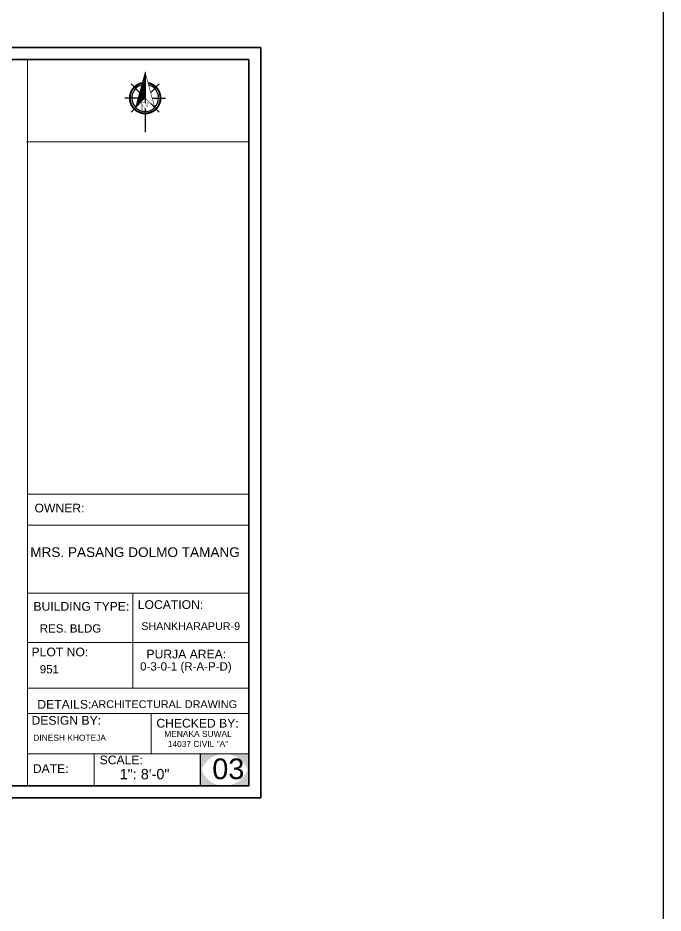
# Model space of a CAD drawing. Header units: inches. Extents: x 100101 to 119806, y -2288 to 8641.
# Drawn here: x 110437 to 111083, y -1392 to -497 of the extents above; entities that cross this region are included whole.
import ezdxf

# ---------------------------------------------------------------- set-up
doc = ezdxf.new("R2010")
doc.units = ezdxf.units.IN
doc.header["$LTSCALE"] = 0.5
doc.header["$MEASUREMENT"] = 0
for name, color, linetype, lineweight in [('Dimention', 5, 'Continuous', 20), ('Siteplan', 7, 'Continuous', 30), ('TEXT', 220, 'Continuous', 9), ('Toilet', 7, 'Continuous', 25)]:
    doc.layers.add(name, color=color, linetype=linetype, lineweight=lineweight)
doc.layers.add('Normal Wall', color=7, linetype='Continuous', lineweight=35, true_color=0xffaf89)
doc.layers.add('Rear Wall', color=7, linetype='Continuous', lineweight=20, true_color=0xd4e480)
doc.layers.add('REBARS', color=5, linetype='Continuous')
doc.styles.get("Standard").update_dxf_attribs({"font": 'arial.ttf'})
doc.styles.add('SwissBT', font='swiss.ttf', dxfattribs={"height": 12})

# ---------------------------------------------------------------- blocks, each defined once
blk = doc.blocks.new('*X736')
at = {"color": 0}
for p, q in [((146.95, -410.95), (147.62, -410.29)), ((147.15, -410.22), (147.62, -409.76)), ((147.35, -409.49), (147.62, -409.23)), ((147.55, -408.76), (147.62, -408.7)), ((145.16, -417.52), (147.62, -415.06)), ((145.36, -416.79), (147.62, -414.53)), ((145.56, -416.06), (147.62, -414)), ((145.76, -415.33), (147.62, -413.47)), ((145.96, -414.6), (147.62, -412.94)), ((146.16, -413.87), (147.62, -412.41)), ((146.36, -413.14), (147.62, -411.88)), ((146.55, -412.41), (147.62, -411.35)), ((146.75, -411.68), (147.62, -410.82)), ((143.36, -424.09), (147.62, -419.83)), ((143.56, -423.36), (147.62, -419.3)), ((143.76, -422.63), (147.62, -418.77)), ((143.96, -421.9), (147.62, -418.24)), ((144.16, -421.17), (147.62, -417.71)), ((144.36, -420.44), (147.62, -417.18)), ((144.56, -419.71), (147.62, -416.65)), ((144.76, -418.98), (147.62, -416.12)), ((144.96, -418.25), (147.62, -415.59)), ((142.76, -426.28), (147.62, -421.42)), ((142.96, -425.55), (147.62, -420.89)), ((143.16, -424.82), (147.62, -420.36))]:
    blk.add_line(p, q, dxfattribs=at)
blk = doc.blocks.new('NORTH_15')
for p, q in [((0, 3.66), (0, 10.62)), ((-2.87, 2.87), (-7.37, 7.37)), ((2.87, 2.87), (7.37, 7.37)), ((-13.37, 0), (2.72, 0)), ((5.49, 0), (17.83, 0)), ((-2.87, -2.87), (-7.37, -7.37)), ((0, -3.66), (0, -10.62)), ((2.87, -2.87), (7.37, -7.37))]:
    blk.add_line(p, q)
for points, const_width in [([(4.96, -5.01), (-13.37, 0), (4.9, 5), (0, 0), (4.96, -5.01)], 0.3), ([(5.93, -1.55), (6, -1.55), (6.07, -1.54), (6.13, -1.53), (6.17, -1.52), (6.22, -1.51), (6.26, -1.49), (6.28, -1.47), (6.3, -1.45), (6.32, -1.42), (6.33, -1.39), (6.35, -1.34), (6.36, -1.29), (6.37, -1.23), (6.38, -1.16), (6.38, -1.08), (6.38, -1), (6.54, -1), (6.54, -2.34), (6.38, -2.34), (6.38, -2.3), (6.38, -2.23), (6.38, -2.16), (6.37, -2.09), (6.36, -2.04), (6.35, -1.99), (6.33, -1.95), (6.32, -1.91), (6.3, -1.88), (6.28, -1.86), (6.26, -1.83), (6.22, -1.81), (6.18, -1.8), (6.13, -1.78), (6.07, -1.77), (6.01, -1.76), (5.95, -1.76), (2.66, -1.76), (2.66, -2.34), (2.5, -2.34), (2.5, -0.16), (4.71, 1.44), (3.14, 1.44), (3.07, 1.44), (3, 1.43), (2.94, 1.42), (2.89, 1.41), (2.85, 1.4), (2.81, 1.38), (2.78, 1.36), (2.76, 1.34), (2.74, 1.31), (2.72, 1.27), (2.7, 1.22), (2.69, 1.17), (2.68, 1.11), (2.67, 1.04), (2.66, 0.97), (2.66, 0.89), (2.66, 0.87), (2.5, 0.87), (2.5, 2.21), (2.66, 2.21), (2.66, 2.17), (2.66, 2.09), (2.67, 2.03), (2.68, 1.97), (2.69, 1.91), (2.7, 1.86), (2.71, 1.82), (2.73, 1.78), (2.75, 1.76), (2.77, 1.74), (2.8, 1.72), (2.85, 1.7), (2.89, 1.68), (2.94, 1.67), (3, 1.66), (3.07, 1.66), (3.14, 1.66), (6.54, 1.66), (6.54, 0.75), (3.33, -1.55), (5.93, -1.55), (5.93, -1.55)], 0.1)]:
    blk.add_lwpolyline(points, dxfattribs=dict(const_width=const_width))
at = {"const_width": 1}
for points in [[(0, -8, 1), (0, 8, 0.359415), (-7.86, 1.52, 1)], [(-7.86, -1.52, 0.359415), (0, -8, 1)]]:
    blk.add_lwpolyline(points, format="xyb", dxfattribs=at)
for start, end in [(90, 164.973), (270, 90), (195.027, 270)]:
    blk.add_arc((0, 0), 7, start, end)
at = {"rotation": 90}
blk.add_blockref('*X736', (-421.89, -147.62), dxfattribs=at)
blk = doc.blocks.new('A$C0BDB7EE9')
at = {"layer": 'Siteplan', "xscale": 2.999999999999779, "yscale": 2.999999999999779, "zscale": 2.999999999999779, "rotation": 247.8612575918487}
blk.add_blockref('NORTH_15', (20.2, 49.5), dxfattribs=at)
blk = doc.blocks.new('A$C327B4BBD')
at = {"layer": 'Dimention', "ltscale": 0.3, "xscale": 1.171875000000082, "yscale": 1.171875000000082, "zscale": 1.171875000000082, "rotation": 112.1387424081494}
blk.add_blockref('A$C0BDB7EE9', (16.1, 0), dxfattribs=at)

msp = doc.modelspace()

# ---------------------------------------------------------------- hatches: boundary and pattern name
msp.add_hatch(color=0).paths.add_polyline_path([(110668.24, -1232.99), (110643.93, -1232.99, -0.414214), (110668.24, -1257.3)])
at = {"layer": 'TEXT'}
for points in [[(110643.93, -1232.99), (110619.62, -1232.99), (110619.62, -1257.3, -0.414214)], [(110643.93, -1232.99), (110619.62, -1232.99), (110619.62, -1257.3, -0.414214)], [(110668.24, -1232.99), (110643.93, -1232.99, -0.414214), (110668.24, -1257.3)], [(110619.62, -1240.8), (110619.62, -1265.11), (110643.93, -1265.11, -0.414214)], [(110619.62, -1240.8), (110619.62, -1265.11), (110643.93, -1265.11, -0.414214)], [(110668.24, -1240.8, -0.414214), (110643.93, -1265.11), (110668.24, -1265.11)], [(110668.24, -1240.8, -0.414214), (110643.93, -1265.11), (110668.24, -1265.11)]]:
    msp.add_hatch(color=0, dxfattribs=at).paths.add_polyline_path(points)

# ---------------------------------------------------------------- linework, layer by layer
at = {"color": 0}
msp.add_line((110619.62, -1232.99), (110619.62, -1265.11), dxfattribs=at)
msp.add_line((110619.62, -1232.99), (110619.62, -1265.11), dxfattribs=at)
at = {"layer": 'Normal Wall'}
for points in [[(109622.14, -526.49), (110680.15, -526.49), (110680.15, -1277.02), (109622.14, -1277.02)], [(109622.14, -526.49), (110680.15, -526.49), (110680.15, -1277.02), (109622.14, -1277.02)], [(110668.24, -538.4), (109645.96, -538.4), (109645.96, -1265.11), (110668.24, -1265.11)], [(110668.24, -538.4), (109645.96, -538.4), (109645.96, -1265.11), (110668.24, -1265.11)]]:
    msp.add_lwpolyline(points, close=True, dxfattribs=at)
at = {"layer": 'Rear Wall'}
for p, q in [((110446.82, -982.67), (110446.82, -538.4)), ((110445.64, -620.7), (110668.24, -620.7)), ((110446.82, -973.41), (110668.24, -973.41)), ((110446.82, -973.41), (110668.24, -973.41)), ((110446.82, -973.41), (110668.24, -973.41)), ((110446.82, -973.41), (110668.24, -973.41)), ((110446.82, -1004.21), (110668.24, -1004.21)), ((110446.82, -1004.21), (110668.24, -1004.21)), ((110446.82, -1072.27), (110668.24, -1072.27)), ((110446.82, -1072.27), (110668.24, -1072.27)), ((110552.09, -1072.27), (110552.09, -1158.17)), ((110552.09, -1072.27), (110552.09, -1167.43)), ((110446.82, -1121.76), (110668.24, -1121.76)), ((110446.82, -1121.76), (110668.24, -1121.76)), ((110446.82, -1167.43), (110668.24, -1167.43)), ((110446.82, -1192.87), (110668.24, -1192.87)), ((110446.82, -1192.87), (110668.24, -1192.87)), ((110570.67, -1232.99), (110570.67, -1192.87)), ((110570.67, -1232.99), (110570.67, -1192.87)), ((110446.82, -1232.99), (110668.24, -1232.99)), ((110446.82, -1232.99), (110668.24, -1232.99)), ((110513.56, -1232.99), (110513.56, -1265.11)), ((110513.56, -1232.99), (110513.56, -1265.11))]:
    msp.add_line(p, q, dxfattribs=at)
msp.add_lwpolyline([(110446.82, -973.41), (110668.24, -973.41), (110668.24, -1265.11), (110446.82, -1265.11)], close=True, dxfattribs=at)
msp.add_lwpolyline([(110446.82, -973.41), (110668.24, -973.41), (110668.24, -1265.11), (110446.82, -1265.11)], close=True, dxfattribs=at)
at = {"layer": 'Toilet', "color": 3}
msp.add_lwpolyline([(107653.19, 6932.19), (111082.92, 6932.19), (111082.92, -2287.92), (107653.19, -2287.92)], close=True, dxfattribs=at)

# ---------------------------------------------------------------- block references
at = {"layer": 'REBARS', "xscale": 0.5459999999999999, "yscale": 0.5459999999999999, "zscale": 0.5459999999999999, "rotation": 270}
msp.add_blockref('A$C327B4BBD', (110564.51, -602.48), dxfattribs=at)

# ---------------------------------------------------------------- texts
at = {"color": 0}
for s, p in [('OWNER:', (110453.82, -991.55)), ('LOCATION:', (110557.16, -1088.1))]:
    msp.add_text(s, height=8.704, dxfattribs=at).set_placement(p)
at = {"layer": 'TEXT', "color": 0}
for s, height, p in [('OWNER:', 8.704, (110453.82, -991.55)), ('LOCATION:', 8.704, (110557.16, -1088.1)), ('CHECKED BY:', 8.7044, (110575.73, -1206.79)), ('CHECKED BY:', 8.7044, (110575.73, -1206.79)), ('SCALE:', 8.704, (110518.96, -1243.52)), ('SCALE:', 8.704, (110518.96, -1243.52))]:
    msp.add_text(s, height=height, dxfattribs=at).set_placement(p)
at = {"layer": 'TEXT', "color": 0, "linetype": 'ByBlock', "style": 'SwissBT'}
for s, insert, char_height, width, attachment_point in [('MRS. PASANG DOLMO TAMANG', (110554.41, -1026.45), 9.72, 217.5111, 2), ('ARCHITECTURAL DRAWING', (110510.54, -1179.52), 7.7396, 268.5322, 1), ('DINESH KHOTEJA', (110452.61, -1214), 6, 201.5276, 1), ('MENAKA SUWAL\\P14037 CIVIL "A"', (110617.41, -1210.13), 6, 88.5492, 2)]:
    msp.add_mtext(s, dxfattribs=dict(at, insert=insert, char_height=char_height, width=width, attachment_point=attachment_point))
at = {"layer": 'TEXT', "color": 0, "attachment_point": 1}
for s, insert, char_height, width in [('BUILDING TYPE:', (110452.74, -1081.18), 8.7044, 148.5551), ('BUILDING TYPE:', (110452.74, -1081.18), 8.7044, 148.5551), ('PLOT NO: ', (110450.84, -1126.79), 8.704, 138.0271), ('PLOT NO: ', (110450.84, -1126.79), 8.704, 138.0271), ('PURJA AREA:', (110565.85, -1128.9), 8.7044, 197.5821), ('PURJA AREA:', (110565.85, -1128.9), 8.7044, 197.5821), ('DETAILS: ', (110456.65, -1179.18), 8.704, 138.0271), ('DESIGN BY:', (110450.8, -1195.23), 8.704, 138.0271), ('DESIGN BY:', (110450.8, -1195.23), 8.704, 138.0271), ('DATE:', (110452.15, -1243.46), 8.704, 34.8177)]:
    msp.add_mtext(s, dxfattribs=dict(at, insert=insert, char_height=char_height, width=width))
at = {"layer": 'TEXT', "color": 0, "linetype": 'ByBlock', "insert": (110560.69, -1101.45), "char_height": 7.6711, "attachment_point": 1}
msp.add_mtext_dynamic_manual_height_columns('SHANKHARAPUR-9', width=381.0351, gutter_width=1.53, heights=[0], dxfattribs=at)
at = {"layer": 'TEXT', "color": 0, "style": 'SwissBT'}
for s, insert, char_height, width, attachment_point in [('RES. BLDG', (110459.06, -1103.48), 8.256, 163.2142, 1), ('RES. BLDG', (110459.06, -1103.48), 8.256, 163.2142, 1), ('951', (110459.06, -1144.3), 8.256, 163.2142, 1), ('0-3-0-1 (R-A-P-D)', (110605.31, -1141.46), 8.2555, 163.2142, 2), ('03', (110631.73, -1237.75), 20.639, 20.1585, 1)]:
    msp.add_mtext(s, dxfattribs=dict(at, insert=insert, char_height=char_height, width=width, attachment_point=attachment_point))
at = {"layer": 'TEXT', "color": 0, "ltscale": 0.5, "insert": (110539.04, -1248.17), "char_height": 10.319, "width": 127.5344, "attachment_point": 1, "style": 'SwissBT'}
msp.add_mtext('1": 8\'-0"', dxfattribs=at)
msp.add_mtext('1": 8\'-0"', dxfattribs=at)

doc.saveas('drawing.dxf')
